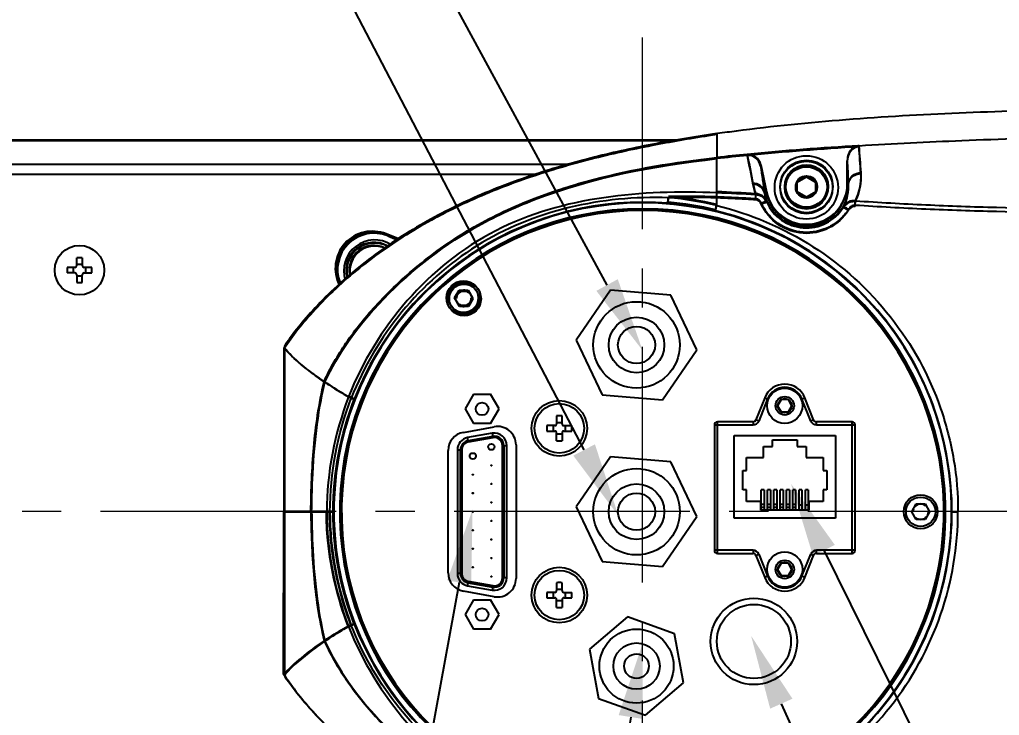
# Model space of a CAD drawing. Header units: millimetres. Extents: x 4086 to 8300, y 123 to 1549.
# Drawn here: x 6864.7 to 6943.9, y 1360.6 to 1416.8 of the extents above; entities that cross this region are included whole.
import ezdxf
from ezdxf import colors
from ezdxf.entities.mleader import LeaderData, LeaderLine
from ezdxf.math import Vec2, Vec3

# ---------------------------------------------------------------- set-up
doc = ezdxf.new("R2010")
doc.units = ezdxf.units.MM
doc.linetypes.add('CENTER2', pattern=[28.575, 19.05, -3.175, 3.175, -3.175])
doc.layers.add('中心线层', color=7, linetype='CENTER2', lineweight=0)
doc.layers.add('标注层', color=7, linetype='Continuous', lineweight=0)
doc.layers.add('外形图', color=7, linetype='Continuous')
doc.styles.add('思源黑', font='SourceHanSansCN-Normal.ttf')

msp = doc.modelspace()

# ---------------------------------------------------------------- linework, layer by layer
at = {"layer": '中心线层'}
for p, q in [((6915.0155, 1342.7203), (6915.0155, 1415.353)), ((7090.2949, 1377.0487), (6695.5771, 1377.0487))]:
    msp.add_line(p, q, dxfattribs=at)
at = {"layer": '外形图', "color": 7, "linetype": 'Continuous'}
for p, q in [((6921.0205, 1407.5862), (6921.02, 1405.6511)), ((6921.0205, 1407.597), (6921.0205, 1407.5862)), ((6921.0228, 1407.5065), (6921.0227, 1406.9983)), ((6921.0234, 1407.5756), (6921.0844, 1407.5844)), ((6917.7427, 1407.0487), (6745.0155, 1407.0487)), ((6917.5552, 1407.0173), (6745.0155, 1407.0173)), ((6921.0227, 1406.3479), (6921.0226, 1405.5636)), ((6921.0227, 1406.9983), (6921.0227, 1406.3479)), ((6921.0196, 1402.8865), (6921.0201, 1405.6511)), ((6921.0227, 1402.8033), (6921.0227, 1405.5636)), ((6745.0155, 1405.1073), (6909.1869, 1405.1073)), ((6924.5631, 1404.9778), (6925.0266, 1402.798)), ((6924.566, 1405.0638), (6925.0298, 1402.8805)), ((6931.5652, 1403.4856), (6931.5652, 1405.3899)), ((6931.6551, 1403.4856), (6931.5652, 1405.3899)), ((6931.5788, 1403.5681), (6931.5791, 1405.4754)), ((6742.4953, 1404.3015), (6906.4447, 1404.3015)), ((6927.5177, 1403.6653), (6928.2613, 1404.0946)), ((6927.525, 1403.7488), (6928.2698, 1404.1786)), ((6928.2613, 1404.0946), (6929.0049, 1403.6653)), ((6928.2698, 1404.1786), (6929.0146, 1403.7485)), ((6927.5177, 1402.8066), (6927.5177, 1403.6653)), ((6927.5249, 1402.8888), (6927.525, 1403.7488)), ((6929.0049, 1403.6653), (6929.0049, 1402.8066)), ((6929.0146, 1403.7485), (6929.0144, 1402.8885)), ((6931.6551, 1403.4856), (6931.5652, 1403.4856)), ((6931.6689, 1403.5681), (6931.5788, 1403.5681)), ((6917.0729, 1402.0436), (6917.109, 1402.4912)), ((6917.0823, 1401.9611), (6917.1183, 1402.408)), ((6921.0195, 1401.8563), (6921.0196, 1402.4694)), ((6921.0227, 1401.7747), (6921.0227, 1402.3869)), ((6924.8835, 1402.7676), (6925.0266, 1402.798)), ((6924.8865, 1402.8501), (6925.0298, 1402.8805)), ((6928.2613, 1402.3773), (6927.5177, 1402.8066)), ((6928.2696, 1402.4586), (6927.5249, 1402.8888)), ((6929.0049, 1402.8066), (6928.2613, 1402.3773)), ((6929.0144, 1402.8885), (6928.2696, 1402.4586)), ((6894.2852, 1399.4293), (6894.3048, 1399.4778)), ((6895.3271, 1399.0084), (6894.2852, 1399.4293)), ((6895.3816, 1399.0427), (6894.3048, 1399.4778)), ((6894.4412, 1399.3673), (6894.4216, 1399.3187)), ((6894.4216, 1399.3187), (6895.1801, 1399.0123)), ((6895.2344, 1399.0468), (6894.4412, 1399.3673)), ((6869.2955, 1396.9187), (6869.2955, 1397.5524)), ((6869.2955, 1397.0223), (6869.7355, 1397.0223)), ((6869.7355, 1397.5524), (6869.7355, 1396.9187)), ((6869.1455, 1396.7687), (6868.5117, 1396.7687)), ((6869.1455, 1396.3287), (6868.5117, 1396.3287)), ((6869.0419, 1396.3287), (6869.0419, 1396.7687)), ((6869.2955, 1396.1787), (6869.2955, 1395.5449)), ((6869.7355, 1396.0751), (6869.2955, 1396.0751)), ((6869.7355, 1395.5449), (6869.7355, 1396.1787)), ((6870.5192, 1396.7687), (6869.8855, 1396.7687)), ((6869.8855, 1396.3287), (6870.5192, 1396.3287)), ((6869.9891, 1396.7687), (6869.9891, 1396.3287)), ((6899.8339, 1394.3092), (6900.1948, 1394.9341)), ((6899.8717, 1394.2362), (6900.2319, 1394.8602)), ((6900.1948, 1394.9341), (6900.9165, 1394.934)), ((6900.2319, 1394.8602), (6900.9525, 1394.8602)), ((6900.9165, 1394.934), (6901.2772, 1394.309)), ((6900.9525, 1394.8602), (6901.3128, 1394.2362)), ((6912.4339, 1394.9334), (6909.6492, 1390.9019)), ((6917.3176, 1394.5376), (6912.4339, 1394.9334)), ((6919.4167, 1390.1102), (6917.3176, 1394.5376)), ((6900.1946, 1393.6841), (6899.8339, 1394.3092)), ((6900.2319, 1393.6121), (6899.8717, 1394.2362)), ((6900.9163, 1393.684), (6900.1946, 1393.6841)), ((6901.2772, 1394.309), (6900.9163, 1393.684)), ((6901.3128, 1394.2362), (6900.9525, 1393.6121)), ((6900.9525, 1393.6121), (6900.2319, 1393.6121)), ((6909.6492, 1390.9019), (6911.7483, 1386.4745)), ((6886.0176, 1390.3104), (6886.0134, 1363.8589)), ((6886.0778, 1390.2415), (6886.0778, 1363.8131)), ((6916.632, 1386.0787), (6919.4167, 1390.1102)), ((6901.3681, 1386.5248), (6900.6836, 1385.3392)), ((6901.3681, 1386.5248), (6902.7371, 1386.5248)), ((6903.4217, 1385.3392), (6902.7371, 1386.5248)), ((6891.4837, 1386.2155), (6891.2603, 1386.3009)), ((6891.4314, 1386.2777), (6891.6753, 1386.1821)), ((6891.4837, 1386.216), (6891.7272, 1386.1205)), ((6911.7483, 1386.4745), (6916.632, 1386.0787)), ((6924.8907, 1386.2352), (6924.1792, 1384.4481)), ((6925.1226, 1386.1428), (6924.4111, 1384.3558)), ((6924.8907, 1386.2352), (6925.1226, 1386.1428)), ((6926.2258, 1386.088), (6925.9376, 1385.5888)), ((6926.8023, 1386.088), (6926.2258, 1386.088)), ((6927.0905, 1385.5888), (6926.8023, 1386.088)), ((6927.9054, 1386.1428), (6928.1373, 1386.2352)), ((6928.617, 1384.3558), (6927.9054, 1386.1428)), ((6928.8489, 1384.4481), (6928.1373, 1386.2352)), ((6900.6836, 1385.3392), (6901.3681, 1384.1536)), ((6902.7371, 1384.1536), (6903.4217, 1385.3392)), ((6925.9376, 1385.5888), (6926.2258, 1385.0896)), ((6926.2258, 1385.0896), (6926.8023, 1385.0896)), ((6926.8023, 1385.0896), (6927.0905, 1385.5888)), ((6902.7371, 1384.1536), (6901.3681, 1384.1536)), ((6908.0731, 1384.7688), (6908.0731, 1384.1361)), ((6908.0731, 1384.2395), (6908.5124, 1384.2395)), ((6908.5124, 1384.1361), (6908.5124, 1384.7688)), ((6923.9473, 1384.2908), (6921.0726, 1384.2908)), ((6921.0726, 1373.6576), (6921.0726, 1384.2908)), ((6923.9473, 1384.2908), (6923.9473, 1384.0412)), ((6924.4111, 1384.3558), (6924.1792, 1384.4481)), ((6928.8489, 1384.4481), (6928.617, 1384.3558)), ((6931.9555, 1384.2908), (6929.0808, 1384.2908)), ((6929.0808, 1384.0412), (6929.0808, 1384.2908)), ((6931.9555, 1373.6576), (6931.9555, 1384.2908)), ((6900.5367, 1383.4411), (6903.0327, 1383.895)), ((6902.8789, 1383.3621), (6900.8821, 1383.0127)), ((6902.8789, 1383.3621), (6902.922, 1383.1163)), ((6907.9234, 1383.9863), (6907.2906, 1383.9863)), ((6907.2906, 1383.547), (6907.9234, 1383.547)), ((6907.8199, 1383.547), (6907.8199, 1383.9863)), ((6908.0731, 1382.7645), (6908.0731, 1383.3973)), ((6908.5124, 1383.3973), (6908.5124, 1382.7645)), ((6908.6622, 1383.9863), (6909.2949, 1383.9863)), ((6908.6622, 1383.547), (6909.2949, 1383.547)), ((6908.7656, 1383.9863), (6908.7656, 1383.547)), ((6920.823, 1384.0412), (6923.9473, 1384.0412)), ((6920.823, 1384.0412), (6920.823, 1373.9072)), ((6929.0808, 1384.0412), (6932.2051, 1384.0412)), ((6932.2051, 1373.9072), (6932.2051, 1384.0412)), ((6900.9251, 1382.7668), (6900.8821, 1383.0127)), ((6902.922, 1383.1163), (6900.9251, 1382.7668)), ((6900.9423, 1382.6685), (6902.9392, 1383.0179)), ((6908.5124, 1383.2938), (6908.0731, 1383.2938)), ((6922.4205, 1383.1926), (6930.6076, 1383.1926)), ((6922.4205, 1376.5031), (6922.4205, 1383.1926)), ((6925.5156, 1382.8431), (6927.5125, 1382.8431)), ((6925.5156, 1382.294), (6925.5156, 1382.8431)), ((6927.5125, 1382.8431), (6927.5125, 1382.294)), ((6930.6076, 1383.1926), (6930.6076, 1376.5031)), ((6899.3069, 1372.087), (6899.3069, 1381.9676)), ((6900.0558, 1382.0292), (6900.0558, 1372.0254)), ((6900.0558, 1382.0292), (6900.3054, 1382.0292)), ((6900.3054, 1372.0254), (6900.3054, 1382.0292)), ((6900.4052, 1382.0292), (6900.4052, 1372.0254)), ((6903.7, 1371.6759), (6903.7, 1382.3787)), ((6903.7999, 1382.3787), (6903.7999, 1371.6759)), ((6903.7999, 1382.3787), (6904.0495, 1382.3787)), ((6904.0495, 1371.6759), (6904.0495, 1382.3787)), ((6904.7983, 1382.4215), (6904.7983, 1371.6331)), ((6924.7918, 1382.294), (6925.5156, 1382.294)), ((6924.7918, 1381.3954), (6924.7918, 1382.294)), ((6927.5125, 1382.294), (6928.2363, 1382.294)), ((6928.2363, 1382.294), (6928.2363, 1381.3954)), ((6912.4339, 1381.4547), (6909.6492, 1377.4231)), ((6917.3176, 1381.0588), (6912.4339, 1381.4547)), ((6919.4167, 1376.6315), (6917.3176, 1381.0588)), ((6923.4189, 1381.3954), (6924.7918, 1381.3954)), ((6923.4189, 1380.3471), (6923.4189, 1381.3954)), ((6928.2363, 1381.3954), (6929.6092, 1381.3954)), ((6929.6092, 1381.3954), (6929.6092, 1380.3471)), ((6923.1194, 1380.3471), (6923.4189, 1380.3471)), ((6923.1194, 1378.7995), (6923.1194, 1380.3471)), ((6929.6092, 1380.3471), (6929.9087, 1380.3471)), ((6929.9087, 1380.3471), (6929.9087, 1378.7995)), ((6923.4189, 1378.7995), (6923.1194, 1378.7995)), ((6923.4189, 1377.851), (6923.4189, 1378.7995)), ((6924.8467, 1378.8085), (6924.617, 1378.8085)), ((6924.617, 1377.1521), (6924.617, 1378.8085)), ((6924.8467, 1378.8085), (6924.8467, 1377.1521)), ((6925.3559, 1378.8085), (6925.1262, 1378.8085)), ((6925.1262, 1377.1521), (6925.1262, 1378.8085)), ((6925.3559, 1378.8085), (6925.3559, 1377.1521)), ((6925.8651, 1378.8085), (6925.6354, 1378.8085)), ((6925.6354, 1377.1521), (6925.6354, 1378.8085)), ((6925.8651, 1378.8085), (6925.8651, 1377.1521)), ((6926.3743, 1378.8085), (6926.1446, 1378.8085)), ((6926.1446, 1377.1521), (6926.1446, 1378.8085)), ((6926.3743, 1378.8085), (6926.3743, 1377.1521)), ((6926.8835, 1378.8085), (6926.6538, 1378.8085)), ((6926.6538, 1377.1521), (6926.6538, 1378.8085)), ((6926.8835, 1378.8085), (6926.8835, 1377.1521)), ((6927.3927, 1378.8085), (6927.163, 1378.8085)), ((6927.163, 1377.1521), (6927.163, 1378.8085)), ((6927.3927, 1378.8085), (6927.3927, 1377.1521)), ((6927.9018, 1378.8085), (6927.6722, 1378.8085)), ((6927.6722, 1377.1521), (6927.6722, 1378.8085)), ((6927.9018, 1378.8085), (6927.9018, 1377.1521)), ((6928.411, 1378.8085), (6928.1814, 1378.8085)), ((6928.1814, 1377.1521), (6928.1814, 1378.8085)), ((6928.411, 1378.8085), (6928.411, 1377.1521)), ((6929.9087, 1378.7995), (6929.6092, 1378.7995)), ((6929.6092, 1378.7995), (6929.6092, 1377.851)), ((6924.5671, 1377.851), (6923.4189, 1377.851)), ((6924.5671, 1377.1521), (6924.5671, 1377.851)), ((6929.6092, 1377.851), (6928.461, 1377.851)), ((6928.461, 1377.851), (6928.461, 1377.1521)), ((6886.0155, 1377.0754), (6885.9857, 1363.9013)), ((6886.0155, 1377.0755), (6889.96, 1377.0748)), ((6886.0778, 1377.0273), (6890.0161, 1377.0273)), ((6909.6492, 1377.4231), (6911.7483, 1372.9958)), ((6928.461, 1377.1521), (6924.5671, 1377.1521)), ((6924.8467, 1377.6187), (6924.617, 1377.6187)), ((6924.617, 1377.3925), (6924.8467, 1377.3925)), ((6925.3559, 1377.6187), (6925.1262, 1377.6187)), ((6925.1262, 1377.3925), (6925.3559, 1377.3925)), ((6925.8651, 1377.6187), (6925.6354, 1377.6187)), ((6925.6354, 1377.3925), (6925.8651, 1377.3925)), ((6926.3743, 1377.6187), (6926.1446, 1377.6187)), ((6926.1446, 1377.3925), (6926.3743, 1377.3925)), ((6926.8835, 1377.6187), (6926.6538, 1377.6187)), ((6926.6538, 1377.3925), (6926.8835, 1377.3925)), ((6927.3927, 1377.6187), (6927.163, 1377.6187)), ((6927.163, 1377.3925), (6927.3927, 1377.3925)), ((6927.9018, 1377.5515), (6927.6722, 1377.5515)), ((6928.411, 1377.5515), (6928.1814, 1377.5515)), ((6936.7762, 1377.0273), (6937.1364, 1377.6513)), ((6937.1364, 1376.4033), (6936.7762, 1377.0273)), ((6937.1364, 1377.6513), (6937.857, 1377.6513)), ((6937.857, 1377.6513), (6938.2173, 1377.0273)), ((6938.2173, 1377.0273), (6937.857, 1376.4033)), ((6940.0236, 1377.0273), (6940.5127, 1377.0273)), ((6916.632, 1372.6), (6919.4167, 1376.6315)), ((6930.6076, 1376.5031), (6922.4205, 1376.5031)), ((6937.857, 1376.4033), (6937.1364, 1376.4033)), ((6923.9473, 1373.9072), (6920.823, 1373.9072)), ((6923.9473, 1373.9072), (6923.9473, 1373.6576)), ((6932.2051, 1373.9072), (6929.0808, 1373.9072)), ((6929.0808, 1373.6576), (6929.0808, 1373.9072)), ((6921.0726, 1373.6576), (6923.9473, 1373.6576)), ((6924.1792, 1373.5004), (6924.4111, 1373.5927)), ((6924.1792, 1373.5004), (6924.8907, 1371.7133)), ((6924.4111, 1373.5927), (6925.1226, 1371.8056)), ((6927.9054, 1371.8056), (6928.617, 1373.5927)), ((6928.1373, 1371.7133), (6928.8489, 1373.5004)), ((6928.617, 1373.5927), (6928.8489, 1373.5004)), ((6929.0808, 1373.6576), (6931.9555, 1373.6576)), ((6911.7483, 1372.9958), (6916.632, 1372.6)), ((6926.2258, 1372.8589), (6925.9376, 1372.3597)), ((6925.9376, 1372.3597), (6926.2258, 1371.8605)), ((6926.8023, 1372.8589), (6926.2258, 1372.8589)), ((6927.0905, 1372.3597), (6926.8023, 1372.8589)), ((6926.8023, 1371.8605), (6927.0905, 1372.3597)), ((6900.3054, 1372.0254), (6900.0558, 1372.0254)), ((6904.0495, 1371.6759), (6903.7999, 1371.6759)), ((6925.1226, 1371.8056), (6924.8907, 1371.7133)), ((6926.2258, 1371.8605), (6926.8023, 1371.8605)), ((6928.1373, 1371.7133), (6927.9054, 1371.8056)), ((6900.8821, 1371.0419), (6900.9251, 1371.2878)), ((6900.8821, 1371.0419), (6902.8789, 1370.6925)), ((6900.9251, 1371.2878), (6902.922, 1370.9383)), ((6902.9392, 1371.0367), (6900.9423, 1371.3861)), ((6902.922, 1370.9383), (6902.8789, 1370.6925)), ((6908.0731, 1371.2901), (6908.0731, 1370.6574)), ((6908.0731, 1370.7608), (6908.5124, 1370.7608)), ((6908.5124, 1370.6574), (6908.5124, 1371.2901)), ((6903.0327, 1370.1597), (6900.5367, 1370.6135)), ((6901.3681, 1369.901), (6900.6836, 1368.7154)), ((6901.3681, 1369.901), (6902.7371, 1369.901)), ((6903.4217, 1368.7154), (6902.7371, 1369.901)), ((6907.9234, 1370.5076), (6907.2906, 1370.5076)), ((6907.2906, 1370.0683), (6907.9234, 1370.0683)), ((6907.8199, 1370.0683), (6907.8199, 1370.5076)), ((6908.0731, 1369.2858), (6908.0731, 1369.9185)), ((6908.5124, 1369.9185), (6908.5124, 1369.2858)), ((6908.6622, 1370.5076), (6909.2949, 1370.5076)), ((6908.6622, 1370.0683), (6909.2949, 1370.0683)), ((6908.7656, 1370.5076), (6908.7656, 1370.0683)), ((6908.5124, 1369.8151), (6908.0731, 1369.8151)), ((6900.6836, 1368.7154), (6901.3681, 1367.5298)), ((6902.7371, 1367.5298), (6903.4217, 1368.7154)), ((6913.8153, 1368.5177), (6910.7353, 1365.9109)), ((6917.6129, 1367.1539), (6913.8153, 1368.5177)), ((6891.2603, 1367.7537), (6891.4837, 1367.8392)), ((6891.4282, 1367.8724), (6891.6723, 1367.9671)), ((6891.4835, 1367.8396), (6891.7272, 1367.9342)), ((6902.7371, 1367.5298), (6901.3681, 1367.5298)), ((6918.3305, 1363.1831), (6917.6129, 1367.1539)), ((6910.7353, 1365.9109), (6911.453, 1361.9401)), ((6886.0281, 1363.8573), (6886.0133, 1363.8403)), ((6915.2506, 1360.5762), (6918.3305, 1363.1831)), ((6911.453, 1361.9401), (6915.2506, 1360.5762))]:
    msp.add_line(p, q, dxfattribs=at)
for centre, radius in [((6928.2601, 1403.2359), 2.5626), ((6928.2613, 1403.236), 2.1217), ((6928.2697, 1403.3186), 2.125), ((6928.2613, 1403.236), 1.7472), ((6928.2697, 1403.3186), 1.75), ((6928.2613, 1403.236), 1.6724), ((6928.2697, 1403.3186), 1.675), ((6928.2613, 1403.236), 0.8586), ((6928.2697, 1403.3186), 0.86), ((6869.5155, 1396.5487), 2), ((6900.5555, 1394.3091), 1.375), ((6900.5922, 1394.2362), 1.3728), ((6900.5555, 1394.3091), 1.1875), ((6900.5922, 1394.2362), 1.1856), ((6914.5329, 1390.506), 3.4945), ((6914.5329, 1390.506), 2.2465), ((6914.5329, 1390.506), 1.4976), ((6926.514, 1385.5888), 1.4228), ((6902.0526, 1385.3392), 0.5117), ((6908.2928, 1383.7667), 2.2465), ((6908.2928, 1383.7667), 1.9969), ((6926.514, 1385.5888), 0.7488), ((6926.514, 1385.5888), 0.5764), ((6901.3038, 1381.5202), 0.2496), ((6902.8014, 1382.269), 0.2496), ((6902.8014, 1380.7714), 0.025), ((6914.5329, 1377.0273), 3.4945), ((6901.3038, 1380.0226), 0.025), ((6902.8014, 1379.2738), 0.025), ((6914.5329, 1377.0273), 2.2465), ((6901.3038, 1378.5249), 0.025), ((6914.5329, 1377.0273), 1.4976), ((6937.4967, 1377.0273), 1.3728), ((6937.4967, 1377.0273), 1.1856), ((6901.3038, 1377.0273), 0.025), ((6902.8014, 1377.7761), 0.025), ((6902.8014, 1376.2785), 0.025), ((6901.3038, 1375.5297), 0.025), ((6902.8014, 1374.7808), 0.025), ((6901.3038, 1374.032), 0.025), ((6902.8014, 1373.2832), 0.025), ((6926.514, 1372.3597), 1.4228), ((6926.514, 1372.3597), 0.7488), ((6901.3038, 1372.5344), 0.025), ((6908.2928, 1370.2879), 2.2465), ((6908.2928, 1370.2879), 1.9969), ((6926.514, 1372.3597), 0.5764), ((6902.8014, 1371.7856), 0.025), ((6924.018, 1366.5438), 3.4945), ((6902.0526, 1368.7154), 0.5117), ((6924.018, 1366.5438), 2.9953), ((6914.5329, 1364.547), 2.9953), ((6914.5329, 1364.547), 1.872), ((6914.5329, 1364.547), 0.9984)]:
    msp.add_circle(centre, radius, dxfattribs=at)
for centre, radius, start, end in [((6939.0715, 1283.5798), 125.2341, 98.286347, 98.60402), ((6939.31, 1280.3338), 128.5491, 97.460707, 98.150829), ((6068.1758, 1343.1803), 866.6499, 4.0478869, 4.1916013), ((6063.3112, 1343.0546), 871.5327, 4.0389766, 4.1821113), ((6939.7629, 1238.6586), 168.0427, 95.55912, 96.403967), ((6939.7628, 1238.8371), 167.778, 95.56832, 96.413167), ((7527.0942, 1519.5178), 614.2257, 190.6673009, 190.8890821), ((7516.4637, 1517.4809), 603.3845, 190.6559307, 190.8820528), ((7637.9548, 1507.2689), 720.688, 188.1598515, 188.3374018), ((7633.4227, 1506.5795), 716.0889, 188.1499408, 188.3289132), ((6928.3096, 1404.0437), 4.3655, 333.277124, 4.119673), ((6928.3135, 1404.1286), 4.377, 333.284625, 4.093773), ((6928.4306, 1404.3539), 4.5858, 190.915722, 201.956488), ((6928.4159, 1404.4313), 4.5686, 190.876824, 201.976986), ((6928.2597, 1403.4855), 3.3054, 192.003827, 0.001818), ((6928.2682, 1403.5685), 3.3106, 191.994387, 359.992872), ((6918.7269, 1342.0344), 60.4785, 87.827487, 91.532925), ((6914.9924, 1377.0963), 25.483, 76.319049, 85.235378), ((6918.7434, 1342.0456), 60.3843, 87.836719, 91.542093), ((6915.0091, 1377.0528), 25.4429, 76.328248, 85.244578), ((6914.703, 1251.4296), 151.5885, 86.415897, 87.611801), ((6914.7403, 1251.5841), 151.3497, 86.425096, 87.621001), ((6928.2324, 1403.1962), 3.3762, 187.293188, 200.012706), ((6928.2171, 1403.2731), 3.3573, 187.237823, 200.049672), ((6915.0321, 1377.0273), 24.9606, 272.865984, 267.134016), ((6915.0363, 1377.0243), 25.0212, 85.291913, 158.682308), ((6915.0143, 1377.0787), 25.0496, 76.386325, 85.268392), ((6915.0309, 1377.0352), 25.0102, 76.395525, 85.277591), ((6928.2587, 1403.4728), 3.5046, 204.117997, 327.61664), ((6928.2672, 1403.5558), 3.5101, 204.108797, 327.607441), ((6915.0321, 1377.0273), 24.4876, 272.921399, 267.078601), ((6915.0321, 1377.0273), 24.4614, 272.924524, 267.075476), ((6915.0321, 1377.0273), 24.3366, 272.64536, 267.35464), ((6893.1828, 1396.7006), 2.9953, 68, 207.354731), ((6893.1828, 1396.7006), 2.943, 68, 207.058494), ((6893.3174, 1396.5857), 3, 68, 201.720882), ((6893.3174, 1396.5857), 2.9476, 68, 201.302211), ((6893.3663, 1396.4966), 2.4961, 57.75482, 197.812173), ((6893.3155, 1396.5487), 2.25, 61.368595, 194.509369), ((6893.3663, 1396.4966), 2.2465, 60.5543, 194.852368), ((6893.3155, 1396.5487), 2, 64.894233, 190.833353), ((6893.3663, 1396.4966), 1.9969, 64.083563, 191.096494), ((6869.1455, 1396.9187), 0.15, 270, 0), ((6869.5155, 1391.2064), 6.3499, 88.014507, 91.985493), ((6869.8855, 1396.9187), 0.15, 180, 270), ((6874.8564, 1396.5486), 6.3484, 178.014878, 181.985122), ((6869.1455, 1396.1787), 0.15, 0, 90), ((6869.8855, 1396.1787), 0.15, 90, 180), ((6864.1746, 1396.5488), 6.3484, 358.014878, 1.985122), ((6869.5155, 1401.891), 6.3499, 268.014507, 271.985493), ((6900.5555, 1394.3091), 0.625, 159.990504, 179.9908), ((6900.5922, 1394.2362), 0.624, 159.999704, 180), ((6900.5555, 1394.3091), 0.625, 109.988428, 149.9908), ((6900.5922, 1394.2362), 0.624, 109.997627, 150), ((6900.5555, 1394.3091), 0.625, 49.988428, 89.9908), ((6900.5922, 1394.2362), 0.624, 49.997627, 90), ((6900.5555, 1394.3091), 0.625, 229.988428, 269.9908), ((6900.5922, 1394.2362), 0.624, 229.997627, 270), ((6900.5555, 1394.3091), 0.625, 289.988428, 329.9908), ((6900.5922, 1394.2362), 0.624, 289.997627, 330), ((6900.5555, 1394.3091), 0.625, 339.990504, 359.9908), ((6900.5922, 1394.2362), 0.624, 339.999704, 0), ((6926.514, 1385.5888), 1.7472, 21.711751, 158.288249), ((6926.514, 1385.5888), 1.4976, 21.711751, 158.288249), ((6908.2928, 1378.4328), 6.3399, 88.014507, 91.985493), ((6921.0726, 1384.0412), 0.2496, 90, 180), ((6923.9473, 1384.5405), 0.2496, 270, 338.288249), ((6923.9473, 1384.5405), 0.4992, 270, 338.288249), ((6929.0808, 1384.5405), 0.4992, 201.711751, 270), ((6929.0808, 1384.5405), 0.2496, 201.711751, 270), ((6931.9555, 1384.0412), 0.2496, 0, 90), ((6900.8046, 1381.9676), 1.4976, 100.304846, 180), ((6903.051, 1382.3787), 0.9984, 0, 99.926246), ((6903.3007, 1382.4215), 1.4976, 0, 100.304846), ((6907.9234, 1384.1361), 0.1498, 270, 0), ((6907.9234, 1383.3973), 0.1498, 0, 90), ((6908.6622, 1384.1361), 0.1498, 180, 270), ((6908.6622, 1383.3973), 0.1498, 90, 180), ((6901.0542, 1382.0292), 0.9984, 99.926246, 180), ((6901.0542, 1382.0292), 0.7488, 99.926246, 180), ((6901.0542, 1382.0292), 0.649, 99.926246, 180), ((6903.051, 1382.3787), 0.7488, 0, 99.926246), ((6903.051, 1382.3787), 0.649, 0, 99.926246), ((6908.2928, 1389.1006), 6.3399, 268.014507, 271.985493), ((6937.4967, 1377.0273), 0.624, 159.999704, 180), ((6937.4967, 1377.0273), 0.624, 109.997627, 150), ((6937.4967, 1377.0273), 0.624, 49.997627, 90), ((6937.4967, 1377.0273), 0.624, 339.999704, 0), ((6937.4967, 1377.0273), 0.624, 229.997627, 270), ((6937.4967, 1377.0273), 0.624, 289.997627, 330), ((6921.0726, 1373.9072), 0.2496, 180, 270), ((6923.9473, 1373.408), 0.4992, 21.711751, 90), ((6929.0808, 1373.408), 0.4992, 90, 158.288249), ((6931.9555, 1373.9072), 0.2496, 270, 0), ((6923.9473, 1373.408), 0.2496, 21.711751, 90), ((6929.0808, 1373.408), 0.2496, 90, 158.288249), ((6900.8046, 1372.087), 1.4976, 180, 259.695154), ((6901.0542, 1372.0254), 0.9984, 180, 260.073754), ((6901.0542, 1372.0254), 0.7488, 180, 260.073754), ((6901.0542, 1372.0254), 0.649, 180, 260.073754), ((6903.051, 1371.6759), 0.9984, 260.073754, 0), ((6903.051, 1371.6759), 0.7488, 260.073754, 0), ((6903.051, 1371.6759), 0.649, 260.073759, 359.999996), ((6903.3007, 1371.6331), 1.4976, 259.695154, 0), ((6926.514, 1372.3597), 1.7472, 201.711751, 338.288249), ((6926.514, 1372.3597), 1.4976, 201.711751, 338.288249), ((6908.2928, 1364.954), 6.3399, 88.014507, 91.985493), ((6907.9234, 1370.6574), 0.1498, 270, 0), ((6907.9234, 1369.9185), 0.1498, 0, 90), ((6908.6622, 1370.6574), 0.1498, 180, 270), ((6908.6622, 1369.9185), 0.1498, 90, 180), ((6908.2928, 1375.6218), 6.3399, 268.014507, 271.985493), ((6915.0389, 1377.0328), 25.0247, 201.320915, 267.012171), ((6900.3428, 1373.2464), 17.1307, 213.060203, 213.229598)]:
    msp.add_arc(centre, radius, start, end, dxfattribs=at)
for points, knots in [([(6922.5932, 1407.8153), (6925.5381, 1408.2063), (6931.534, 1408.8037), (6940.6245, 1409.3102), (6949.8642, 1409.5828), (6962.4455, 1409.6741), (6978.5986, 1409.3122), (6994.9934, 1408.522), (7008.3298, 1407.5624), (7018.2995, 1406.658), (7028.0816, 1405.5492), (7037.534, 1404.1968), (7046.4567, 1402.5423), (7054.6081, 1400.4786), (7061.7621, 1397.8833), (7065.9888, 1395.6097), (7067.8588, 1394.3693)], [0, 0, 0, 0, 0.0604897, 0.1226141, 0.1853544, 0.2486888, 0.378773, 0.5142765, 0.5828547, 0.6510086, 0.7180916, 0.7832866, 0.8453962, 0.9027902, 0.9543102, 1, 1, 1, 1]), ([(6920.3359, 1407.4044), (6918.7641, 1407.1665), (6915.5346, 1406.611), (6910.8436, 1405.5667), (6906.8254, 1404.4), (6903.5685, 1403.2237), (6901.193, 1402.2291), (6898.824, 1401.0813), (6895.729, 1399.36), (6892.0063, 1396.7833), (6888.3599, 1393.3156), (6886.6985, 1391.1903), (6886.0779, 1390.2415)], [0, 0, 0, 0, 0.1166549, 0.2501976, 0.3837402, 0.4505115, 0.5172829, 0.5776228, 0.6379628, 0.7586427, 0.8793226, 1, 1, 1, 1]), ([(6921.0205, 1407.597), (6919.1966, 1407.3316), (6915.7298, 1406.7469), (6910.8251, 1405.6559), (6907.5471, 1404.7046), (6905.8639, 1404.1336), (6905.8052, 1404.1135)], [0, 0, 0, 0, 0.3293669, 0.6587364, 0.988106, 1, 1, 1, 1]), ([(6932.5233, 1406.6127), (6935.2864, 1406.7834), (6941.1875, 1407.0758), (6950.5613, 1407.3588), (6960.9249, 1407.4525), (6972.1546, 1407.3389), (6984.1498, 1407.0345), (6996.8161, 1406.5476), (7009.9938, 1405.8447), (7018.9306, 1405.2208), (7023.4409, 1404.8341)], [0, 0, 0, 0, 0.0912647, 0.194761, 0.309145, 0.4329043, 0.5649688, 0.7047001, 0.8507654, 1, 1, 1, 1]), ([(6932.5076, 1406.5255), (6932.2455, 1406.5092), (6931.7249, 1406.2048), (6931.5652, 1405.6555), (6931.5652, 1405.3899)], [0, 0, 0, 0, 0.4971634, 1, 1, 1, 1]), ([(6932.5233, 1406.6127), (6932.389, 1406.6044), (6932.1209, 1406.5224), (6931.7112, 1406.1605), (6931.5792, 1405.7415), (6931.5791, 1405.4754)], [0, 0, 0, 0, 0.2513621, 0.5028592, 1, 1, 1, 1]), ([(6901.4168, 1400.0498), (6902.9648, 1400.9399), (6906.1256, 1402.4022), (6912.6547, 1404.47), (6917.6689, 1405.2762), (6921.02, 1405.6511)], [0, 0, 0, 0, 0.2611357, 0.5068719, 1, 1, 1, 1]), ([(6901.4512, 1399.968), (6902.9966, 1400.8569), (6909.2104, 1403.7347), (6916.0197, 1405.0031), (6921.0226, 1405.5636)], [0, 0, 0, 0, 0.2615248, 1, 1, 1, 1]), ([(6924.5631, 1404.9778), (6924.5121, 1405.2175), (6924.2477, 1405.6805), (6923.7257, 1405.8447), (6923.4832, 1405.8211)], [0, 0, 0, 0, 0.5013557, 1, 1, 1, 1]), ([(6924.566, 1405.0638), (6924.515, 1405.3039), (6924.3073, 1405.6548), (6923.8637, 1405.8933), (6923.6083, 1405.9207), (6923.4845, 1405.9086)], [0, 0, 0, 0, 0.4965929, 0.7483467, 1, 1, 1, 1]), ([(6905.8051, 1404.1137), (6905.0512, 1403.8566), (6903.4787, 1403.2857), (6901.1585, 1402.3146), (6898.7855, 1401.1656), (6896.4609, 1399.8723), (6894.1924, 1398.4118), (6891.285, 1396.2345), (6888.2764, 1393.3543), (6886.6399, 1391.2563), (6886.0494, 1390.3594)], [0, 0, 0, 0, 0.1016591, 0.211229, 0.3102452, 0.4092614, 0.5082776, 0.6072938, 0.8141514, 1, 1, 1, 1]), ([(6931.6551, 1403.4856), (6931.6584, 1403.714), (6931.911, 1404.1979), (6932.4128, 1404.3568), (6932.6638, 1404.3573)], [0, 0, 0, 0, 0.4764391, 1, 1, 1, 1]), ([(6931.6689, 1403.5681), (6931.6705, 1403.6779), (6931.7271, 1403.9138), (6932.0329, 1404.3061), (6932.428, 1404.4406), (6932.6794, 1404.441)], [0, 0, 0, 0, 0.2263416, 0.4820858, 1, 1, 1, 1]), ([(6924.8835, 1402.7676), (6924.8385, 1402.9686), (6924.5814, 1403.3545), (6924.1441, 1403.4858), (6923.9278, 1403.4855)], [0, 0, 0, 0, 0.4878842, 1, 1, 1, 1]), ([(6924.8865, 1402.8501), (6924.8415, 1403.0514), (6924.584, 1403.438), (6924.146, 1403.5696), (6923.9294, 1403.5693)], [0, 0, 0, 0, 0.4878842, 1, 1, 1, 1]), ([(6931.2182, 1401.5958), (6931.3016, 1401.7436), (6931.5821, 1402.3331), (6931.6843, 1403.0043), (6931.6551, 1403.4856)], [0, 0, 0, 0, 0.2602432, 1, 1, 1, 1]), ([(6931.231, 1401.6755), (6931.3951, 1401.966), (6931.6372, 1402.5856), (6931.6883, 1403.2479), (6931.6689, 1403.5681)], [0, 0, 0, 0, 0.5098673, 1, 1, 1, 1]), ([(6921.0227, 1402.803), (6917.9747, 1402.9263), (6911.858, 1402.7937), (6902.8768, 1400.3047), (6895.6003, 1394.4341), (6892.3698, 1389.1311), (6891.2605, 1386.3008)], [0, 0, 0, 0, 0.2506686, 0.5005791, 0.7501979, 1, 1, 1, 1]), ([(6917.1183, 1402.408), (6914.4261, 1402.4885), (6908.9921, 1402.0023), (6901.3804, 1398.9075), (6895.2459, 1393.4457), (6892.4673, 1388.721), (6891.4837, 1386.216)], [0, 0, 0, 0, 0.2502388, 0.5001048, 0.7499698, 1, 1, 1, 1]), ([(6921.0195, 1402.4694), (6921.0203, 1402.5146), (6921.0219, 1402.6535), (6921.025, 1402.7926), (6921.0196, 1402.8862)], [0, 0, 0, 0, 0.3255494, 1, 1, 1, 1]), ([(6924.1855, 1402.3124), (6923.9158, 1402.3286), (6922.8614, 1402.3902), (6921.8066, 1402.4432), (6921.0212, 1402.4751)], [0, 0, 0, 0, 0.2557762, 1, 1, 1, 1]), ([(6921.0226, 1402.3869), (6921.0234, 1402.432), (6921.025, 1402.5707), (6921.028, 1402.7096), (6921.0227, 1402.803)], [0, 0, 0, 0, 0.3255496, 1, 1, 1, 1]), ([(6924.1836, 1402.2306), (6923.9144, 1402.2468), (6922.8617, 1402.3081), (6921.8085, 1402.3609), (6921.0243, 1402.3926)], [0, 0, 0, 0, 0.2557762, 1, 1, 1, 1]), ([(6924.1586, 1402.2319), (6924.1609, 1402.274), (6924.1681, 1402.4097), (6924.1756, 1402.5455), (6924.1774, 1402.6392)], [0, 0, 0, 0, 0.3102298, 1, 1, 1, 1]), ([(6924.1603, 1402.3136), (6924.1627, 1402.3558), (6924.1699, 1402.4917), (6924.1774, 1402.6277), (6924.1793, 1402.7216)], [0, 0, 0, 0, 0.3102298, 1, 1, 1, 1]), ([(6925.06, 1402.0408), (6924.9834, 1402.2086), (6924.7359, 1402.5103), (6924.3625, 1402.6341), (6924.1774, 1402.6392)], [0, 0, 0, 0, 0.4992419, 1, 1, 1, 1]), ([(6925.0632, 1402.1221), (6924.9865, 1402.2902), (6924.7387, 1402.5924), (6924.3647, 1402.7164), (6924.1793, 1402.7216)], [0, 0, 0, 0, 0.499242, 1, 1, 1, 1]), ([(6920.9104, 1401.4245), (6920.9169, 1401.4345), (6920.9221, 1401.4799), (6920.9506, 1401.5673), (6920.9808, 1401.7012), (6921.0065, 1401.8023), (6921.0196, 1401.8562)], [0, 0, 0, 0, 0.0801986, 0.2958575, 0.6262299, 1, 1, 1, 1]), ([(6920.9139, 1401.3436), (6920.9377, 1401.3804), (6920.949, 1401.5357), (6920.9981, 1401.6733), (6921.0228, 1401.7747)], [0, 0, 0, 0, 0.2958409, 1, 1, 1, 1]), ([(6921.0211, 1401.7752), (6923.7587, 1401.1098), (6929.0505, 1398.845), (6935.4217, 1393.0753), (6938.878, 1386.7647), (6940.2682, 1381.2759), (6940.5303, 1378.4412), (6940.5127, 1377.0273)], [0, 0, 0, 0, 0.2498085, 0.499463, 0.7492345, 0.8746174, 1, 1, 1, 1]), ([(6924.6187, 1401.9753), (6924.5751, 1402.0597), (6924.4682, 1402.222), (6924.28, 1402.3082), (6924.1855, 1402.3124)], [0, 0, 0, 0, 0.5009496, 1, 1, 1, 1]), ([(6924.6163, 1401.8941), (6924.7159, 1401.938), (6924.8547, 1402.0005), (6924.9908, 1402.0317), (6925.0504, 1402.0526), (6925.06, 1402.0408)], [0, 0, 0, 0, 0.6945618, 0.9023363, 1, 1, 1, 1]), ([(6931.652, 1401.3904), (6931.2813, 1400.7868), (6930.1607, 1399.7823), (6927.9746, 1399.3384), (6925.861, 1400.0813), (6924.9066, 1401.2454), (6924.6163, 1401.8941)], [0, 0, 0, 0, 0.2491526, 0.4993811, 0.7500123, 1, 1, 1, 1]), ([(6924.6187, 1401.9752), (6924.6755, 1402.0002), (6924.7765, 1402.0426), (6924.9082, 1402.0913), (6924.9967, 1402.1187), (6925.0416, 1402.1261), (6925.06, 1402.1261), (6925.0632, 1402.1221)], [0, 0, 0, 0, 0.3946501, 0.6935459, 0.9009968, 0.9669584, 1, 1, 1, 1]), ([(6931.6655, 1401.4696), (6931.4783, 1401.165), (6931.0038, 1400.6138), (6929.8219, 1399.7903), (6927.9799, 1399.4109), (6926.2095, 1400.0448), (6925.1492, 1401.0282), (6924.7652, 1401.6478), (6924.6187, 1401.9753)], [0, 0, 0, 0, 0.1249935, 0.2502559, 0.4993572, 0.7488595, 0.8745732, 1, 1, 1, 1]), ([(6932.2088, 1402.0806), (6932.1126, 1402.0929), (6931.7289, 1402.0818), (6931.3713, 1401.8327), (6931.2182, 1401.5958)], [0, 0, 0, 0, 0.255925, 1, 1, 1, 1]), ([(6931.652, 1401.3903), (6931.5576, 1401.4495), (6931.4252, 1401.5305), (6931.2898, 1401.5828), (6931.2299, 1401.6073), (6931.2182, 1401.5958)], [0, 0, 0, 0, 0.6901688, 0.8986312, 1, 1, 1, 1]), ([(6932.2233, 1402.1609), (6932.0329, 1402.1852), (6931.6308, 1402.1091), (6931.3348, 1401.8359), (6931.231, 1401.6755)], [0, 0, 0, 0, 0.5011803, 1, 1, 1, 1]), ([(6931.6655, 1401.4696), (6931.6118, 1401.5032), (6931.5156, 1401.5606), (6931.388, 1401.6281), (6931.3012, 1401.6665), (6931.2545, 1401.6791), (6931.2352, 1401.6795), (6931.2311, 1401.6754)], [0, 0, 0, 0, 0.39129, 0.688911, 0.8969472, 0.9639211, 1, 1, 1, 1]), ([(6932.2039, 1401.7888), (6932.0991, 1401.7955), (6931.8776, 1401.7259), (6931.7249, 1401.5633), (6931.6655, 1401.4696)], [0, 0, 0, 0, 0.4862112, 1, 1, 1, 1]), ([(6932.1896, 1401.7092), (6932.1921, 1401.7498), (6932.1994, 1401.8735), (6932.2063, 1401.9974), (6932.2088, 1402.0806)], [0, 0, 0, 0, 0.3281428, 1, 1, 1, 1]), ([(6932.2039, 1401.7888), (6932.2065, 1401.8294), (6932.2138, 1401.9534), (6932.2207, 1402.0774), (6932.2233, 1402.1609)], [0, 0, 0, 0, 0.3280371, 1, 1, 1, 1]), ([(7023.582, 1400.434), (7019.7769, 1400.4797), (7012.166, 1400.5903), (7000.7481, 1400.7533), (6989.3275, 1400.9152), (6977.9041, 1401.046), (6966.478, 1401.112), (6955.0504, 1401.1142), (6945.5261, 1401.2063), (6937.9097, 1401.4543), (6934.1053, 1401.6686), (6932.204, 1401.7888)], [0, 0, 0, 0, 0.1249078, 0.249851, 0.3748243, 0.499823, 0.6248432, 0.7498818, 0.8749338, 0.937466, 1, 1, 1, 1]), ([(6932.2233, 1402.1608), (6934.1221, 1402.0324), (6937.9224, 1401.8119), (6945.5322, 1401.5482), (6955.0519, 1401.453), (6966.4763, 1401.4537), (6977.9011, 1401.3912), (6989.3233, 1401.2644), (7000.7418, 1401.1109), (7012.1565, 1400.9597), (7019.765, 1400.8625), (7023.5686, 1400.8211)], [0, 0, 0, 0, 0.0624909, 0.1249851, 0.2500079, 0.3750664, 0.5001246, 0.6251538, 0.7501469, 0.8750983, 1, 1, 1, 1]), ([(6940.0236, 1377.0273), (6940.0236, 1379.7958), (6939.0884, 1385.3742), (6935.036, 1392.7865), (6928.7946, 1398.4728), (6923.6, 1400.6932), (6920.9138, 1401.3437)], [0, 0, 0, 0, 0.2502638, 0.5003368, 0.7501523, 1, 1, 1, 1]), ([(6889.2901, 1387.5581), (6889.78, 1388.6383), (6891.0721, 1390.8629), (6893.7048, 1394.0978), (6897.1685, 1397.2931), (6899.9201, 1399.1891), (6901.4168, 1400.0498)], [0, 0, 0, 0, 0.2015992, 0.434678, 0.7065434, 1, 1, 1, 1]), ([(6889.3456, 1387.494), (6890.3966, 1389.8122), (6893.9205, 1394.628), (6898.5804, 1398.3166), (6901.4512, 1399.968)], [0, 0, 0, 0, 0.434561, 1, 1, 1, 1]), ([(6889.2902, 1387.5584), (6888.6424, 1387.9938), (6887.4875, 1388.8377), (6886.4419, 1389.8211), (6886.0176, 1390.3106)], [0, 0, 0, 0, 0.5465018, 1, 1, 1, 1]), ([(6889.3457, 1387.4942), (6889.0075, 1387.7214), (6887.8435, 1388.5411), (6886.7445, 1389.4726), (6886.0778, 1390.2416)], [0, 0, 0, 0, 0.285864, 1, 1, 1, 1]), ([(6888.218, 1377.075), (6888.2238, 1377.9434), (6888.2693, 1379.6615), (6888.4293, 1382.2542), (6888.7319, 1384.89), (6889.0768, 1386.6607), (6889.2902, 1387.5584)], [0, 0, 0, 0, 0.2467195, 0.488175, 0.7378576, 1, 1, 1, 1]), ([(6888.2768, 1377.0273), (6888.2825, 1377.8943), (6888.3724, 1381.4013), (6888.7346, 1384.9224), (6889.3457, 1387.4943)], [0, 0, 0, 0, 0.2469783, 1, 1, 1, 1]), ([(6889.2902, 1387.5583), (6889.4388, 1387.4584), (6890.068, 1387.0441), (6890.7116, 1386.6521), (6891.2078, 1386.3633)], [0, 0, 0, 0, 0.237787, 1, 1, 1, 1]), ([(6889.3457, 1387.4942), (6889.4941, 1387.3945), (6890.1223, 1386.9809), (6890.765, 1386.5897), (6891.2605, 1386.3014)], [0, 0, 0, 0, 0.237787, 1, 1, 1, 1]), ([(6891.4313, 1386.2772), (6891.4065, 1386.2869), (6891.332, 1386.3157), (6891.2577, 1386.3448), (6891.2077, 1386.3628)], [0, 0, 0, 0, 0.3342205, 1, 1, 1, 1]), ([(6888.2179, 1377.0751), (6888.2234, 1376.2067), (6888.2685, 1374.4887), (6888.4276, 1371.8959), (6888.7295, 1369.2601), (6889.0736, 1367.4892), (6889.2868, 1366.5916)], [0, 0, 0, 0, 0.2467161, 0.4881714, 0.7378533, 1, 1, 1, 1]), ([(6888.2768, 1377.0273), (6888.2824, 1376.1603), (6888.3726, 1372.6534), (6888.7343, 1369.1322), (6889.3457, 1366.5605)], [0, 0, 0, 0, 0.2469749, 1, 1, 1, 1]), ([(6889.4457, 1377.0749), (6889.4458, 1376.283), (6889.603, 1373.1232), (6890.3511, 1369.9966), (6891.2047, 1367.7864)], [0, 0, 0, 0, 0.2505007, 1, 1, 1, 1]), ([(6889.6996, 1377.0748), (6889.6993, 1376.2905), (6889.8495, 1373.1609), (6890.5814, 1370.061), (6891.4282, 1367.8724)], [0, 0, 0, 0, 0.2505119, 1, 1, 1, 1]), ([(6920.9069, 1352.7093), (6923.594, 1353.3591), (6928.7907, 1355.579), (6935.0346, 1361.2659), (6939.0882, 1368.6795), (6940.0236, 1374.2587), (6940.0236, 1377.0273)], [0, 0, 0, 0, 0.2498584, 0.4997016, 0.7497752, 1, 1, 1, 1]), ([(6921.0228, 1352.28), (6923.7614, 1352.9406), (6929.0507, 1355.2109), (6935.4242, 1360.9841), (6939.5603, 1368.5297), (6940.5125, 1374.2091), (6940.5127, 1377.0273)], [0, 0, 0, 0, 0.2500245, 0.4998976, 0.7498869, 1, 1, 1, 1]), ([(6889.2868, 1366.5916), (6889.4355, 1366.6914), (6890.0648, 1367.1055), (6890.7086, 1367.4972), (6891.2049, 1367.7858)], [0, 0, 0, 0, 0.2377847, 1, 1, 1, 1]), ([(6889.3457, 1366.5605), (6889.4941, 1366.6602), (6890.1223, 1367.0737), (6890.765, 1367.4649), (6891.2605, 1367.7531)], [0, 0, 0, 0, 0.2377847, 1, 1, 1, 1]), ([(6891.2047, 1367.7864), (6891.2164, 1367.7906), (6891.2912, 1367.8186), (6891.3656, 1367.8475), (6891.4284, 1367.8719)], [0, 0, 0, 0, 0.1561633, 1, 1, 1, 1]), ([(6891.2605, 1367.7538), (6892.3699, 1364.9238), (6895.6, 1359.6208), (6902.8769, 1353.7495), (6911.8583, 1351.2595), (6917.9754, 1351.1281), (6921.0227, 1351.2516)], [0, 0, 0, 0, 0.2497843, 0.4994051, 0.7493854, 1, 1, 1, 1]), ([(6913.7381, 1351.7252), (6911.3325, 1351.9131), (6906.5263, 1352.8234), (6897.8982, 1357.2713), (6893.2222, 1363.3922), (6891.4841, 1367.8394)], [0, 0, 0, 0, 0.2513855, 0.5025622, 1, 1, 1, 1]), ([(6889.2867, 1366.5917), (6888.6425, 1366.159), (6887.4932, 1365.32), (6886.4517, 1364.3434), (6886.0281, 1363.8573)], [0, 0, 0, 0, 0.546162, 1, 1, 1, 1]), ([(6889.3456, 1366.5605), (6889.0075, 1366.3333), (6887.8435, 1365.5135), (6886.7446, 1364.582), (6886.0779, 1363.813)], [0, 0, 0, 0, 0.2858634, 1, 1, 1, 1]), ([(6889.2868, 1366.5915), (6889.7764, 1365.5112), (6891.0678, 1363.2862), (6893.6995, 1360.0505), (6897.162, 1356.8541), (6899.913, 1354.9572), (6901.4095, 1354.0961)], [0, 0, 0, 0, 0.2016, 0.4346791, 0.7065444, 1, 1, 1, 1]), ([(6889.3457, 1366.5604), (6890.3967, 1364.2423), (6893.9206, 1359.4265), (6898.5804, 1355.738), (6901.4512, 1354.0867)], [0, 0, 0, 0, 0.4345622, 1, 1, 1, 1]), ([(6905.7591, 1350.0437), (6904.9995, 1350.3045), (6903.4219, 1350.8812), (6901.0975, 1351.8606), (6898.7274, 1353.0155), (6895.6315, 1354.7466), (6891.9087, 1357.3357), (6888.2852, 1360.7973), (6886.6335, 1362.9132), (6886.0176, 1363.8524)], [0, 0, 0, 0, 0.1024407, 0.2119181, 0.3108507, 0.4097833, 0.6076485, 0.8055137, 1, 1, 1, 1]), ([(6886.0779, 1363.8131), (6886.6985, 1362.8643), (6888.3599, 1360.739), (6892.0063, 1357.2713), (6895.729, 1354.6947), (6898.824, 1352.9733), (6901.193, 1351.8255), (6903.5685, 1350.8309), (6906.8254, 1349.6546), (6910.8436, 1348.4879), (6915.5346, 1347.4436), (6918.7641, 1346.8881), (6920.3359, 1346.6502)], [0, 0, 0, 0, 0.1206774, 0.2413573, 0.3620372, 0.4223772, 0.4827171, 0.5494885, 0.6162598, 0.7498024, 0.8833451, 1, 1, 1, 1])]:
    msp.add_open_spline(points, degree=3, knots=knots, dxfattribs=at)
for points in [[(6932.5076, 1406.5255), (6929.4961, 1406.3397), (6926.4861, 1406.1149), (6923.4832, 1405.8211)], [(6932.5233, 1406.6127), (6929.5069, 1406.427), (6926.4922, 1406.2024), (6923.4845, 1405.9087)], [(6931.6689, 1403.5681), (6931.6392, 1404.2039), (6931.6093, 1404.8396), (6931.5791, 1405.4754)], [(6924.6163, 1401.8941), (6924.5323, 1402.0564), (6924.3661, 1402.2226), (6924.1836, 1402.2306)], [(6932.1896, 1401.7091), (6931.9817, 1401.7225), (6931.7636, 1401.5663), (6931.652, 1401.3903)], [(6891.2603, 1386.3009), (6890.1263, 1383.3662), (6889.5034, 1380.1735), (6889.5026, 1377.0273)], [(6889.7561, 1377.0273), (6889.7724, 1380.1436), (6890.3607, 1383.3084), (6891.4837, 1386.2155)], [(6890.0161, 1377.0273), (6890.0161, 1380.1116), (6890.606, 1383.2472), (6891.7272, 1386.1205)], [(6907.2906, 1383.9863), (6907.2881, 1383.9133), (6907.2856, 1383.84), (6907.2887, 1383.767)], [(6907.2868, 1383.7667), (6907.2868, 1383.6936), (6907.2868, 1383.6204), (6907.2925, 1383.5476)], [(6909.2987, 1383.7667), (6909.2987, 1383.8397), (6909.2988, 1383.9129), (6909.2931, 1383.9857)], [(6909.2949, 1383.547), (6909.2975, 1383.6201), (6909.3, 1383.6933), (6909.2969, 1383.7663)], [(6889.5026, 1377.0273), (6889.5037, 1373.8811), (6890.1263, 1370.6885), (6891.2603, 1367.7537)], [(6889.7561, 1377.0273), (6889.7557, 1373.9111), (6890.3586, 1370.7457), (6891.4835, 1367.8396)], [(6891.7272, 1367.9342), (6890.6059, 1370.8074), (6890.0161, 1373.9431), (6890.0161, 1377.0273)], [(6907.2906, 1370.5076), (6907.2881, 1370.4345), (6907.2856, 1370.3613), (6907.2887, 1370.2883)], [(6907.2868, 1370.2879), (6907.2868, 1370.2149), (6907.2868, 1370.1417), (6907.2925, 1370.0689)], [(6909.2987, 1370.2879), (6909.2987, 1370.361), (6909.2988, 1370.4342), (6909.2931, 1370.507)], [(6909.2949, 1370.0683), (6909.2975, 1370.1413), (6909.3, 1370.2146), (6909.2969, 1370.2876)]]:
    msp.add_open_spline(points, degree=3, dxfattribs=at)

# ---------------------------------------------------------------- leaders
at = {"layer": '标注层'}
ml = msp.add_multileader_mtext('Standard', dxfattribs=at)
ml.set_content('{\\C7;user air duct2 }(φ6blue)', style='思源黑')
ml.set_leader_properties()
ml.build(insert=Vec2(0, 0))
ml.multileader.update_dxf_attribs({"text_left_attachment_type": 5, "text_right_attachment_type": 5, "dogleg_length": 1, "arrow_head_size": 6})
ctx = ml.context
ctx.base_point, ctx.char_height, ctx.arrow_head_size, ctx.plane_origin = Vec3(6772.16, 1461.9567), 7, 6, Vec3(6915.0155, 1390.0761)
ctx.left_attachment, ctx.right_attachment, ctx.text_align_type = 5, 5, 2
notes = []
notes.append((ctx, [(0, (1, 1, 0), (6875.9866, 1461.9567), (-1, 0), 1, [(0, [(6915.0155, 1390.0761)], 0, [])])]))
ctx.mtext.insert, ctx.mtext.alignment, ctx.mtext.flow_direction = Vec3(6872.9866, 1471.6651), 3, 5
ml = msp.add_multileader_mtext('Standard', dxfattribs=at)
ml.set_content('{\\C7;user air duct3 }(φ6grey)', style='思源黑')
ml.set_leader_properties()
ml.build(insert=Vec2(0, 0))
ml.multileader.update_dxf_attribs({"text_left_attachment_type": 5, "text_right_attachment_type": 5, "dogleg_length": 1, "arrow_head_size": 6})
ctx = ml.context
ctx.base_point, ctx.char_height, ctx.arrow_head_size, ctx.plane_origin = Vec3(6773.7477, 1445.5963), 7, 6, Vec3(6913.0724, 1376.6959)
ctx.left_attachment, ctx.right_attachment, ctx.text_align_type = 5, 5, 2
notes.append((ctx, [(0, (1, 1, 0), (6877.1306, 1445.5963), (-1, 0), 1, [(0, [(6913.0724, 1376.6959)], 0, [])])]))
ctx.mtext.insert, ctx.mtext.alignment, ctx.mtext.flow_direction = Vec3(6874.1306, 1455.7997), 3, 5
ml = msp.add_multileader_mtext('Standard', dxfattribs=at)
ml.set_content('8×M4 depth 10', style='思源黑')
ml.set_leader_properties()
ml.build(insert=Vec2(0, 0))
ml.multileader.update_dxf_attribs({"text_left_attachment_type": 5, "text_right_attachment_type": 5, "dogleg_length": 1, "arrow_head_size": 6})
ctx = ml.context
ctx.base_point, ctx.char_height, ctx.arrow_head_size, ctx.plane_origin = Vec3(6894.5096, 1426.9072), 7, 6, Vec3(6971.0188, 1397.8118)
ctx.left_attachment, ctx.right_attachment, ctx.text_align_type = 5, 5, 2
notes.append((ctx, [(0, (1, 1, 0), (6967.4175, 1426.9072), (-1, 0), 1, [(0, [(6971.0188, 1397.8118)], 0, [])])]))
ctx.mtext.insert, ctx.mtext.alignment, ctx.mtext.flow_direction = Vec3(6964.4175, 1436.7371), 3, 5
ml = msp.add_multileader_mtext('Standard', dxfattribs=at)
ml.set_content('{\\C7;network port}', style='思源黑')
ml.set_leader_properties()
ml.build(insert=Vec2(0, 0))
ml.multileader.update_dxf_attribs({"text_left_attachment_type": 5, "text_right_attachment_type": 5, "dogleg_length": 1, "arrow_head_size": 6})
ctx = ml.context
ctx.base_point, ctx.char_height, ctx.arrow_head_size, ctx.plane_origin = Vec3(6951.9258, 1330.8818), 7, 6, Vec3(6927.0159, 1379.2864)
ctx.left_attachment, ctx.right_attachment = 5, 5
notes.append((ctx, [(0, (1, 1, 0), (6950.9258, 1330.8818), (1, 0), 1, [(0, [(6927.0159, 1379.2864)], 0, [])])]))
ctx.mtext.insert, ctx.mtext.flow_direction = Vec3(6953.9258, 1340.7117), 5
ml = msp.add_multileader_mtext('Standard', dxfattribs=at)
ml.set_content('{\\fSimSun|b0|i0|c134|p2;DB15}', style='思源黑')
ml.set_leader_properties()
ml.build(insert=Vec2(0, 0))
ml.multileader.update_dxf_attribs({"text_left_attachment_type": 5, "text_right_attachment_type": 5, "dogleg_length": 1, "arrow_head_size": 6})
ctx = ml.context
ctx.base_point, ctx.char_height, ctx.arrow_head_size, ctx.plane_origin = Vec3(6868.397, 1329.7593), 7, 6, Vec3(6901.2839, 1377.2074)
ctx.left_attachment, ctx.right_attachment, ctx.text_align_type = 5, 5, 2
notes.append((ctx, [(0, (1, 1, 0), (6892.5981, 1329.7593), (-1, 0), 1, [(0, [(6901.2839, 1377.2074)], 0, [])])]))
ctx.mtext.insert, ctx.mtext.alignment, ctx.mtext.flow_direction = Vec3(6889.5981, 1338.1593), 3, 5
ml = msp.add_multileader_mtext('Standard', dxfattribs=at)
ml.set_content('{\\C7;Holding brake button}', style='思源黑')
ml.set_leader_properties()
ml.build(insert=Vec2(0, 0))
ml.multileader.update_dxf_attribs({"text_left_attachment_type": 5, "text_right_attachment_type": 5, "dogleg_length": 1, "arrow_head_size": 6})
ctx = ml.context
ctx.base_point, ctx.char_height, ctx.arrow_head_size, ctx.plane_origin = Vec3(6952.9218, 1303.7269), 7, 6, Vec3(6923.796, 1366.9918)
ctx.left_attachment, ctx.right_attachment = 5, 5
notes.append((ctx, [(0, (1, 1, 0), (6951.9218, 1303.7269), (1, 0), 1, [(0, [(6923.796, 1366.9918)], 0, [])])]))
ctx.mtext.insert, ctx.mtext.flow_direction = Vec3(6954.9218, 1313.7389), 5
ml = msp.add_multileader_mtext('Standard', dxfattribs=at)
ml.set_content('{\\C7;user air duct1}（φ4blue）', style='思源黑')
ml.set_leader_properties()
ml.build(insert=Vec2(0, 0))
ml.multileader.update_dxf_attribs({"text_left_attachment_type": 5, "text_right_attachment_type": 5, "dogleg_length": 1, "arrow_head_size": 6})
ctx = ml.context
ctx.base_point, ctx.char_height, ctx.arrow_head_size, ctx.plane_origin = Vec3(6796.2928, 1303.748), 7, 6, Vec3(6915.0155, 1366.3558)
ctx.left_attachment, ctx.right_attachment, ctx.text_align_type = 5, 5, 2
notes.append((ctx, [(0, (1, 1, 0), (6904.9665, 1303.748), (-1, 0), 1, [(0, [(6915.0155, 1366.3558)], 0, [])])]))
ctx.mtext.insert, ctx.mtext.alignment, ctx.mtext.flow_direction = Vec3(6901.9665, 1313.83), 3, 5
for ctx, leaders in notes:
    for number, flags, end, landing, length, lines in leaders:
        leader = LeaderData()
        leader.index, (leader.has_last_leader_line, leader.has_dogleg_vector, leader.attachment_direction) = number, flags
        leader.last_leader_point, leader.dogleg_vector, leader.dogleg_length = Vec3(end), Vec3(landing), length
        for number, points, colour, breaks in lines:
            line = LeaderLine()
            line.index, line.vertices, line.color, line.breaks = number, Vec3.list(points), colors.encode_raw_color(colour), breaks
            leader.lines.append(line)
        ctx.leaders.append(leader)

doc.saveas('drawing.dxf')
